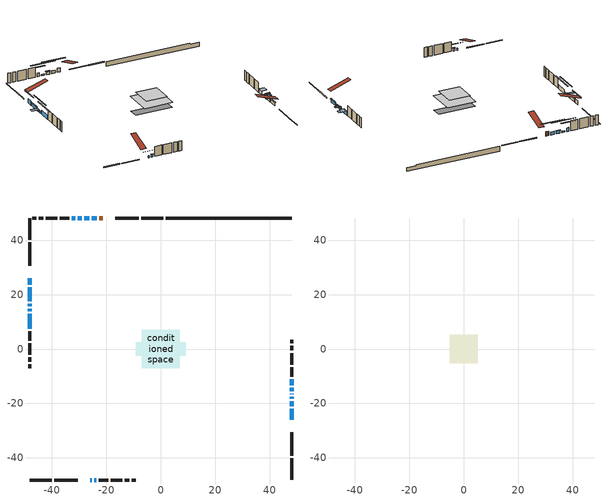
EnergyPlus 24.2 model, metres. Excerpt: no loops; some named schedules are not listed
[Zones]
conditioned space
 floor outside (Floor1 construction): -1.85,-1.85 -1.85,1.85 1.85,1.85 1.85,-1.85 z1.28
 floor adiabatic (AdiabaticFloorConstruction): -7.02,-7.02 -7.02,7.02 7.02,7.02 7.02,-7.02 z3.72
 floor foundation (Slab1 construction): -9.14,-2.45 -9.14,2.45 9.14,2.45 9.14,-2.45 z-1.08
 wall outside (RimJoist1 construction): 0.91,48.17 -7.09,48.17 / -48.17,-48.17 -40.17,-48.17 / -48.17,48.17 -48.17,40.17 / 48.17,-48.17 48.17,-40.17 z1.28:1.58
 wall outside (RimJoist2 construction): -8.02,48.17 -16.7,48.17 / -39.24,-48.17 -30.55,-48.17 / -48.17,39.24 -48.17,30.55 / 48.17,-39.24 48.17,-30.55 z1.28:1.58
 wall outside (AdiabaticWallConstruction 1): -21.24,48.17 -22.59,48.17 z1.28:3.31
 wall outside (AdiabaticWallConstruction): -26.02,-48.17 -25.4,-48.17 z1.28:2.2; -48.17,26.01 -48.17,23.57 z1.28:3.31; 48.17,-26.01 48.17,-22.05 / -48.17,22.65 -48.17,17.62 z1.28:2.8; 48.17,-21.12 48.17,-19.29 z1.28:2.35; -23.51,48.17 -25.34,48.17 / -26.27,48.17 -28.1,48.17 z1.28:2.65; -24.48,-48.17 -23.79,-48.17 / 48.17,-18.37 48.17,-17.6 z1.28:2.5; -29.03,48.17 -30.56,48.17 z1.28:1.89; -48.17,16.69 -48.17,15.77 / -48.17,14.85 -48.17,13.93 z1.28:2.27; 48.17,-16.67 48.17,-16.44 z1.28:2.96; 48.17,-15.52 48.17,-14.3 z1.28:1.51; 48.17,-13.37 48.17,-11.08 / -31.48,48.17 -32.7,48.17 z1.28:3.03; -48.17,13 -48.17,7.51 z1.28:3.26
 wall outside (Wall1 construction): -33.63,48.17 -37.15,48.17 / -22.86,-48.17 -19.35,-48.17 / -48.17,6.59 -48.17,3.07 / 48.17,-10.15 48.17,-6.64 z1.28:6.16
 wall outside (Wall2 construction): -38.07,48.17 -42.31,48.17 / -18.42,-48.17 -14.18,-48.17 / -48.17,2.14 -48.17,-2.09 / 48.17,-5.71 48.17,-1.47 z1.28:6.16
 wall outside (Wall3 construction): -43.24,48.17 -44.91,48.17 / -13.25,-48.17 -11.58,-48.17 / -48.17,-3.02 -48.17,-4.69 / 48.17,-0.54 48.17,1.13 z1.28:6.16
 wall outside (Wall4 construction): -45.84,48.17 -47.24,48.17 / -10.65,-48.17 -9.25,-48.17 / -48.17,-5.62 -48.17,-7.02 / 48.17,2.06 48.17,3.46 z1.28:6.16
 wall foundation (FoundationWall1 construction): 1.84,48.17,-1.08 1.84,48.17,1.28 43.54,48.17,1.28 43.54,48.17,0.69 48.17,48.17,0.69 48.17,48.17,-1.08
 window (WindowConstruction 13): -26.01,-48.17 -25.4,-48.17 z1.28:2.19
 window (WindowConstruction 6): -48.17,26.01 -48.17,23.58 z1.28:3.31
 window (WindowConstruction 7): 48.17,-26.01 48.17,-22.05 z1.28:2.8
 window (WindowConstruction 8): 48.17,-21.12 48.17,-19.29 z1.28:2.35
 window (WindowConstruction 9): -23.51,48.17 -25.34,48.17 z1.28:2.65
 window (WindowConstruction 10): -26.27,48.17 -28.1,48.17 z1.28:2.65
 window (WindowConstruction 11): -24.48,-48.17 -23.79,-48.17 z1.28:2.5
 window (WindowConstruction 12): -48.17,22.65 -48.17,17.62 z1.28:2.8
 window (WindowConstruction): 48.17,-18.36 48.17,-17.6 z1.28:2.5
 window (WindowConstruction 14): -29.03,48.17 -30.55,48.17 z1.28:1.89
 window (WindowConstruction 15): -48.17,16.69 -48.17,15.77 z1.28:2.27
 window (WindowConstruction 16): -48.17,14.84 -48.17,13.93 z1.28:2.27
 window (WindowConstruction 1): 48.17,-16.67 48.17,-16.45 z1.28:2.96
 window (WindowConstruction 2): 48.17,-15.52 48.17,-14.3 z1.28:1.51
 window (WindowConstruction 3): 48.17,-13.37 48.17,-11.08 z1.28:3.03
 window (WindowConstruction 4): -31.48,48.17 -32.7,48.17 z1.28:3.03
 window (WindowConstruction 5): -48.17,13 -48.17,7.51 z1.28:3.26
 door (Door): -21.24,48.17 -22.59,48.17 z1.28:3.31
 ceiling adiabatic (AdiabaticFloorConstruction): 7.02,-7.02 7.02,7.02 -7.02,7.02 -7.02,-7.02 z3.72
attic - vented
 floor to conditioned space (Floor2 construction Reversed): -5.23,-5.23 -5.23,5.23 5.23,5.23 5.23,-5.23 z6.16
 roof outside (Roof1 construction): -20.32,48.17,6.16 -20.32,37.99,9.55 -17.63,37.99,9.55 -17.63,48.17,6.16; -26.94,-48.17,6.16 -26.94,-37.99,9.55 -29.63,-37.99,9.55 -29.63,-48.17,6.16; -48.17,26.94,6.16 -37.99,26.94,9.55 -37.99,29.63,9.55 -48.17,29.63,6.16; 48.17,-26.94,6.16 37.99,-26.94,9.55 37.99,-29.63,9.55 48.17,-29.63,6.16
shading: -22.96,-48.17 -28.46,-48.17 -28.46,-48.32 -22.96,-48.32 z4.64; -48.17,20.65 -48.17,28.94 -48.57,28.94 -48.57,20.65 z6.24; 48.17,-21.85 48.17,-26.22 48.57,-26.22 48.57,-21.85 z3.01; 48.17,-19.09 48.17,-21.32 48.57,-21.32 48.57,-19.09 z2.55; -30.4,48.17 -18.46,48.17 -18.46,48.57 -30.4,48.57 z7.71; -28.3,48.17 -26.07,48.17 -26.07,48.58 -28.3,48.58 z2.85; -23.59,-48.17 -24.68,-48.17 -24.68,-48.57 -23.59,-48.57 z2.7; -48.17,17.42 -48.17,22.85 -48.57,22.85 -48.57,17.42 z3.01; 48.17,-17.4 48.17,-18.57 50.61,-18.57 50.61,-17.4 z2.7; -35.92,48.17 -23.67,48.17 -23.67,48.57 -35.92,48.57 z7.25; -48.17,15.48 -48.17,16.99 -51.83,16.99 -51.83,15.48 z2.57; -48.17,8.57 -48.17,20.21 -48.57,20.21 -48.57,8.57 z7.63; 48.17,-16.24 48.17,-16.87 50.61,-16.87 50.61,-16.24 z3.16; 48.17,-14.1 48.17,-15.72 50.61,-15.72 50.61,-14.1 z1.71; 48.17,-10.88 48.17,-13.57 50.61,-13.57 50.61,-10.88 z3.23; -35.63,48.17 -28.55,48.17 -28.55,48.57 -35.63,48.57 z5.96; -48.17,4.59 -48.17,15.93 -48.57,15.93 -48.57,4.59 z6.19
[Building]
Building 1: Terrain=Suburbs
[Site:Location]
Toronto City Centre_ON: Latitude {deg}=43.63; Longitude {deg}=-79.39; Time Zone {hr}=-5; Elevation {m}=77; Keep Site Location Information=Yes
[Site:GroundTemperature:Shallow]
5.01852, 3.26908, 3.12898, 3.95918, 7.29196, 10.6092, 13.4851, 15.3069, 15.4617, 13.9799, 11.1774, 7.9619
[Site:WaterMainsTemperature]
Calculation Method=Schedule; Temperature Schedule=mains temperature schedule
[Material] Roughness=Rough; Thermal Absorptance=0.9
Name | Thickness {m} | Conductivity {W/m-K} | Density {kg/m3} | Specific Heat {J/kg-K} | Solar Absorptance | Visible Absorptance
asphalt or fiberglass shingles | 0.00635 | 0.162714 | 1121.4 | 1465.45 | 0.4 | 0.4
ceiling loosefill ins | 0.0846667 | 0.0480833 | 16.02 | 1046.75 | 0.7 | 0.7
ceiling stud and cavity | 0.1397 | 0.0936684 | 65.682 | 1177.47 | 0.7 | 0.7
concrete 4.0 in. | 0.1016 | 1.803125 | 2242.8 | 837.4 | 0.7 | 0.7
concrete 8.0 in. | 0.2032 | 1.803125 | 2242.8 | 837.4 | 0.7 | 0.7
door material | 0.04445 | 0.0451087 | 512.64 | 1214.23 | 0.7 | 0.7
exterior vertical ins | 0.0448461 | 0.029427 | 32.04 | 1214.23 | 0.7 | 0.7
floor covering | 0.0127 | 0.0433444 | 54.468 | 1339.84 | 0.6 | 0.6
floor rigid ins | 0.103632 | 0.029427 | 32.04 | 1214.23 | 0.7 | 0.7
floor rigid ins 1; wall rigid ins 1 | 0.512978 | 0.029427 | 32.04 | 1214.23 | 0.7 | 0.7
floor stud and cavity | 0.1397 | 0.096612 | 92.3553 | 1139.71 | 0.7 | 0.7
floor stud and cavity 1 | 0.1397 | 1.75129 | 37.0049 | 1207.88 | 0.7 | 0.7
furniture material conditioned space 1 | 0.1524 | 0.115458 | 640.8 | 1214.23 | 0.6 | 0.6
gypsum board | 0.0127 | 0.160291 | 801 | 837.4 | 0.6 | 0.6
gypsum board 1 | 0.0127 | 0.160291 | 801 | 837.4 | 0.7 | 0.7
osb sheathing 0.5 in. | 0.0127 | 0.115458 | 512.64 | 1214.23 | 0.7 | 0.7
osb sheathing 0.75 in. | 0.01905 | 0.115458 | 512.64 | 1214.23 | 0.7 | 0.7
osb sheathing 2.0 in. | 0.0508 | 0.115458 | 512.64 | 1214.23 | 0.7 | 0.7
rim joist rigid ins; wall rigid ins | 0.051816 | 0.029427 | 32.04 | 1214.23 | 0.7 | 0.7
rim joist stud and cavity | 0.0508 | 0.0405436 | 125.044 | 1163.47 | 0.6 | 0.6
rim joist stud and cavity 1 | 0.0508 | 0.035244 | 125.044 | 1163.47 | 0.6 | 0.6
wall stud and cavity | 0.1397 | 0.166679 | 139.0536 | 1170.24 | 0.7 | 0.7
wall stud and cavity 1 | 0.1397 | 0.16703 | 139.0536 | 1170.24 | 0.7 | 0.7
wall stud and cavity 2 | 0.1397 | 0.164263 | 139.0536 | 1170.24 | 0.7 | 0.7
wall stud and cavity 3 | 0.1397 | 0.286894 | 139.0536 | 1170.24 | 0.7 | 0.7
wall stud and cavity 4 | 0.0889 | 0.380278 | 52.3479 | 1209.89 | 0.7 | 0.7
wall stud and cavity 5 | 0.0889 | 0.391764 | 83.0341 | 1211.67 | 0.7 | 0.7
wood siding | 0.0254 | 0.102417 | 544.68 | 1172.36 | 0.4 | 0.4
wood siding 1; wood siding 2; wood siding 3 | 0.0254 | 0.102417 | 544.68 | 1172.36 | 0.7 | 0.7
[WindowMaterial:SimpleGlazingSystem]
Name | U-Factor {W/m2-K} | Solar Heat Gain Coefficient
WindowMaterial | 2.22805 | 0.6
WindowMaterial 1 | 2.70102 | 0.45
WindowMaterial 10 | 2.251327 | 0.59
WindowMaterial 11 | 2.09007 | 0.64
WindowMaterial 12 | 2.97868 | 0.61
WindowMaterial 13 | 2.98776 | 0.6
WindowMaterial 14 | 2.94631 | 0.64
WindowMaterial 2 | 2.705567 | 0.44
WindowMaterial 3 | 2.04919 | 0.66
WindowMaterial 4 | 2.11278 | 0.64
WindowMaterial 5 | 2.056 | 0.65
WindowMaterial 6 | 2.03102 | 0.66
WindowMaterial 7 | 2.07474 | 0.65
WindowMaterial 8 | 2.12868 | 0.63
WindowMaterial 9 | 2.09348 | 0.64
[Construction]
AdiabaticFloorConstruction: floor stud and cavity 1, floor rigid ins 1, osb sheathing 0.75 in., floor covering
AdiabaticWallConstruction: wood siding 2, wall rigid ins 1, wall stud and cavity 4, gypsum board
AdiabaticWallConstruction 1: wood siding 3, wall rigid ins 1, wall stud and cavity 4, gypsum board
Door: door material
Floor1 construction: floor stud and cavity, floor rigid ins, osb sheathing 0.75 in., floor covering
Floor2 construction Reversed: gypsum board, ceiling stud and cavity, ceiling loosefill ins
FoundationWall1 construction: concrete 8.0 in., gypsum board 1
furniture construction conditioned space 1: furniture material conditioned space 1
PartitionWallConstruction: gypsum board, wall stud and cavity 5, gypsum board
RimJoist1 construction: wood siding 1, rim joist rigid ins, osb sheathing 2.0 in., rim joist stud and cavity
RimJoist2 construction: wood siding 1, rim joist rigid ins, osb sheathing 2.0 in., rim joist stud and cavity 1
Roof1 construction: asphalt or fiberglass shingles
Slab1 construction: concrete 4.0 in.
Wall1 construction: wood siding, wall rigid ins, osb sheathing 0.5 in., wall stud and cavity, gypsum board
Wall2 construction: wood siding, wall rigid ins, osb sheathing 0.5 in., wall stud and cavity 1, gypsum board
Wall3 construction: wood siding, wall rigid ins, osb sheathing 0.5 in., wall stud and cavity 2, gypsum board
Wall4 construction: wood siding, wall rigid ins, osb sheathing 0.5 in., wall stud and cavity 3, gypsum board
WindowConstruction: WindowMaterial
WindowConstruction 1: WindowMaterial 1
WindowConstruction 10; WindowConstruction 9: WindowMaterial 9
WindowConstruction 11: WindowMaterial 10
WindowConstruction 12: WindowMaterial 11
WindowConstruction 13: WindowMaterial 12
WindowConstruction 14: WindowMaterial 13
WindowConstruction 15; WindowConstruction 16: WindowMaterial 14
WindowConstruction 2: WindowMaterial 2
WindowConstruction 3: WindowMaterial 3
WindowConstruction 4: WindowMaterial 4
WindowConstruction 5: WindowMaterial 5
WindowConstruction 6: WindowMaterial 6
WindowConstruction 7: WindowMaterial 7
WindowConstruction 8: WindowMaterial 8
[Zone] Multiplier=1; Part of Total Floor Area=Yes
Name | Volume {m3}
attic - vented | 60.184
conditioned space | 764.5
[Space]
Name | Zone | Volume {m3}
attic - vented 1 | attic - vented | 60.184
conditioned space 1 | conditioned space | 764.5
[ZoneInfiltration:EffectiveLeakageArea]
infil attic - vented 1: Zone or Space=attic - vented 1; Schedule=Always On Discrete; Effective Air Leakage Area {cm2}=4600; Stack Coefficient=0.000235979; Wind Coefficient=1.0379e-05
[ZoneMixing]
whole house fan mix: Zone or Space=attic - vented; Schedule=Always On Continuous; Design Flow Rate Calculation Method=Flow/Zone; Design Flow Rate {m3/s}=0; Source Zone or Space=conditioned space
[SurfaceProperty:ExposedFoundationPerimeter]
Slab1: Exposed Perimeter Calculation Method=TotalExposedPerimeter; Total Exposed Perimeter {m}=46.329
[InternalMass] Zone or ZoneList=conditioned space; Space or SpaceList=conditioned space 1
Name | Construction | Surface Area {m2}
furniture mass conditioned space 1 | furniture construction conditioned space 1 | 120.048
partition wall mass | PartitionWallConstruction | 300.12
[Lights]
interior lighting: Zone or ZoneList or Space or SpaceList=conditioned space 1; Schedule=interior lighting schedule; Design Level Calculation Method=LightingLevel; Lighting Level {W}=343.2; Return Air Fraction=0; Fraction Radiant=0.6; Fraction Visible=0.2; Fraction Replaceable=1
[People]
occupants: Zone or ZoneList or Space or SpaceList=conditioned space 1; Number of People Schedule=occupants schedule; Number of People Calculation Method=People; Number of People=3; Fraction Radiant=0.314171; Sensible Heat Fraction=0.56303; Activity Level Schedule=occupants activity schedule; Carbon Dioxide Generation Rate {m3/s-W}=0; Enable ASHRAE 55 Comfort Warnings=No; Mean Radiant Temperature Calculation Type=EnclosureAveraged
[ElectricEquipment] Zone or ZoneList or Space or SpaceList=conditioned space 1; Design Level Calculation Method=EquipmentLevel
Name | Schedule | Design Level {W} | Fraction Latent | Fraction Radiant | Fraction Lost
clothes dryer | clothes dryer schedule | 140.772 | 0.015 | 0.081 | 0.85
clothes washer | clothes washer schedule | 32.1985 | 0.03 | 0.162 | 0.7
cooking range | cooking range schedule | 215.147 | 0.08 | 0.432 | 0.2
dishwasher | dishwasher schedule | 66.8632 | 0.3 | 0.18 | 0.4
fridge | fridge schedule | 72.9452 | 0 | 0.6 | 0
mech vent bath fan 0 | mech vent bath fan 0 schedule | 50.2 | 0 | 0 | 1
mech vent bath fan 1 | mech vent bath fan 1 schedule | 50.2 | 0 | 0 | 1
mech vent bath fan 2 | mech vent bath fan 2 schedule | 50.2 | 0 | 0 | 1
mech vent house fan | mech vent house fan schedule | 0.95 | 0 | 0 | 1
mech vent house fan cfis | mech vent house fan cfis schedule | 0 | 0 | 0 | 0
mech vent range fan 0 | mech vent range fan 0 schedule | 57 | 0 | 0 | 1
misc plug loads | misc plug loads schedule | 494.7 | 0.045 | 0.513 | 0.1
whole house fan | Always On Discrete | 0 | 0 | 0 | 1
[OtherEquipment] Zone or ZoneList or Space or SpaceList=conditioned space 1; Design Level Calculation Method=EquipmentLevel
Name | Fuel Type | Schedule | Design Level {W} | Fraction Latent | Fraction Radiant | Fraction Lost
clothes dryer 1 | Electricity | clothes dryer schedule | 0 | 0.015 | 0.081 | 0.85
cooking range 1 | Electricity | cooking range schedule | 0 | 0.08 | 0.432 | 0.2
general water use latent | None | general water use schedule | 62.594 | 1 | 0 | 0
general water use sensible | None | general water use schedule | -61.6891 | 0 | 0.6 | 0
mech vent house fan latent load | None | Always On Discrete | 0 | 1 | 0 | 0
mech vent house fan sensible load | None | Always On Discrete | 0 | 0 | 0 | 0
water heater energy adjustment1 | NaturalGas | Always On Discrete | 0.01 | 0 | 0 | 1
[ZoneInfiltration:DesignFlowRate] Zone or ZoneList or Space or SpaceList=conditioned space 1; Schedule=Always On Discrete; Design Flow Rate Calculation Method=Flow/Zone; Design Flow Rate {m3/s}=0
infil flow; natural vent flow; whole house fan flow
[Foundation:Kiva]
Foundation Kiva 1: Initial Indoor Air Temperature {C}=18; Wall Height Above Grade {m}=1.28001; Wall Depth Below Slab {m}=0.2032; Custom Block Material Name 1=exterior vertical ins; Custom Block Depth 1 {m}=2.36001; Custom Block X Position 1 {m}=0.2159; Custom Block Z Position 1 {m}=0
[Foundation:Kiva:Settings]
Soil Conductivity {W/m-K}=0.849921; Soil Density {kg/m3}=1842.3; Soil Specific Heat {J/kg-K}=418.7; Ground Solar Absorptivity=0.9; Ground Thermal Absorptivity=0.9; Ground Surface Roughness {m}=0.03; Far-Field Width {m}=40; Deep-Ground Boundary Condition=ZeroFlux; Deep-Ground Depth {m}=40; Minimum Cell Dimension {m}=0.2; Maximum Cell Growth Coefficient=3; Simulation Timestep=Timestep
[Exterior:Lights]
exterior lighting: Schedule=exterior lighting schedule; Design Level {W}=75.6
[Schedule:Constant]
Name | Hourly Value
Always On Continuous; mech vent house fan schedule; mech vent house fan cfis schedule; Always On Discrete | 1
occupants activity schedule | 117.228
fridge schedule | 0
[Schedule:Week:Daily]
interior lighting schedule Week Rule - Jan1-Jan27: interior lighting schedule day, interior lighting schedule day, interior lighting schedule day, interior lighting schedule day, interior lighting schedule day, interior lighting schedule day, interior lighting schedule day, interior lighting schedule default day, interior lighting schedule default day, interior lighting schedule default day, interior lighting schedule default day, interior lighting schedule default day
interior lighting schedule Week Rule - Jan28-Feb3: interior lighting schedule day, interior lighting schedule day, interior lighting schedule day, interior lighting schedule day, interior lighting schedule day 1, interior lighting schedule day 1, interior lighting schedule day 1, interior lighting schedule default day, interior lighting schedule default day, interior lighting schedule default day, interior lighting schedule default day, interior lighting schedule default day
interior lighting schedule Week Rule - Feb4-Feb24: interior lighting schedule day 1, interior lighting schedule day 1, interior lighting schedule day 1, interior lighting schedule day 1, interior lighting schedule day 1, interior lighting schedule day 1, interior lighting schedule day 1, interior lighting schedule default day, interior lighting schedule default day, interior lighting schedule default day, interior lighting schedule default day, interior lighting schedule default day
interior lighting schedule Week Rule - Feb25-Mar3: interior lighting schedule day 1, interior lighting schedule day 1, interior lighting schedule day 1, interior lighting schedule day 1, interior lighting schedule day 2, interior lighting schedule day 2, interior lighting schedule day 2, interior lighting schedule default day, interior lighting schedule default day, interior lighting schedule default day, interior lighting schedule default day, interior lighting schedule default day
interior lighting schedule Week Rule - Mar4-Mar31: interior lighting schedule day 2, interior lighting schedule day 2, interior lighting schedule day 2, interior lighting schedule day 2, interior lighting schedule day 2, interior lighting schedule day 2, interior lighting schedule day 2, interior lighting schedule default day, interior lighting schedule default day, interior lighting schedule default day, interior lighting schedule default day, interior lighting schedule default day
interior lighting schedule Week Rule - Apr1-Apr28: interior lighting schedule day 3, interior lighting schedule day 3, interior lighting schedule day 3, interior lighting schedule day 3, interior lighting schedule day 3, interior lighting schedule day 3, interior lighting schedule day 3, interior lighting schedule default day, interior lighting schedule default day, interior lighting schedule default day, interior lighting schedule default day, interior lighting schedule default day
interior lighting schedule Week Rule - Apr29-May5: interior lighting schedule day 3, interior lighting schedule day 3, interior lighting schedule day 4, interior lighting schedule day 4, interior lighting schedule day 4, interior lighting schedule day 4, interior lighting schedule day 4, interior lighting schedule default day, interior lighting schedule default day, interior lighting schedule default day, interior lighting schedule default day, interior lighting schedule default day
interior lighting schedule Week Rule - May6-May26: interior lighting schedule day 4, interior lighting schedule day 4, interior lighting schedule day 4, interior lighting schedule day 4, interior lighting schedule day 4, interior lighting schedule day 4, interior lighting schedule day 4, interior lighting schedule default day, interior lighting schedule default day, interior lighting schedule default day, interior lighting schedule default day, interior lighting schedule default day
interior lighting schedule Week Rule - May27-Jun2: interior lighting schedule day 4, interior lighting schedule day 4, interior lighting schedule day 4, interior lighting schedule day 4, interior lighting schedule day 4, interior lighting schedule day 5, interior lighting schedule day 5, interior lighting schedule default day, interior lighting schedule default day, interior lighting schedule default day, interior lighting schedule default day, interior lighting schedule default day
interior lighting schedule Week Rule - Jun3-Jun30: interior lighting schedule day 5, interior lighting schedule day 5, interior lighting schedule day 5, interior lighting schedule day 5, interior lighting schedule day 5, interior lighting schedule day 5, interior lighting schedule day 5, interior lighting schedule default day, interior lighting schedule default day, interior lighting schedule default day, interior lighting schedule default day, interior lighting schedule default day
interior lighting schedule Week Rule - Jul1-Jul28: interior lighting schedule day 6, interior lighting schedule day 6, interior lighting schedule day 6, interior lighting schedule day 6, interior lighting schedule day 6, interior lighting schedule day 6, interior lighting schedule day 6, interior lighting schedule default day, interior lighting schedule default day, interior lighting schedule default day, interior lighting schedule default day, interior lighting schedule default day
interior lighting schedule Week Rule - Jul29-Aug4: interior lighting schedule day 6, interior lighting schedule day 6, interior lighting schedule day 6, interior lighting schedule day 7, interior lighting schedule day 7, interior lighting schedule day 7, interior lighting schedule day 7, interior lighting schedule default day, interior lighting schedule default day, interior lighting schedule default day, interior lighting schedule default day, interior lighting schedule default day
interior lighting schedule Week Rule - Aug5-Aug25: interior lighting schedule day 7, interior lighting schedule day 7, interior lighting schedule day 7, interior lighting schedule day 7, interior lighting schedule day 7, interior lighting schedule day 7, interior lighting schedule day 7, interior lighting schedule default day, interior lighting schedule default day, interior lighting schedule default day, interior lighting schedule default day, interior lighting schedule default day
interior lighting schedule Week Rule - Aug26-Sep1: interior lighting schedule day 7, interior lighting schedule day 7, interior lighting schedule day 7, interior lighting schedule day 7, interior lighting schedule day 7, interior lighting schedule day 7, interior lighting schedule day 8, interior lighting schedule default day, interior lighting schedule default day, interior lighting schedule default day, interior lighting schedule default day, interior lighting schedule default day
interior lighting schedule Week Rule - Sep2-Sep29: interior lighting schedule day 8, interior lighting schedule day 8, interior lighting schedule day 8, interior lighting schedule day 8, interior lighting schedule day 8, interior lighting schedule day 8, interior lighting schedule day 8, interior lighting schedule default day, interior lighting schedule default day, interior lighting schedule default day, interior lighting schedule default day, interior lighting schedule default day
interior lighting schedule Week Rule - Sep30-Oct6: interior lighting schedule day 8, interior lighting schedule day 9, interior lighting schedule day 9, interior lighting schedule day 9, interior lighting schedule day 9, interior lighting schedule day 9, interior lighting schedule day 9, interior lighting schedule default day, interior lighting schedule default day, interior lighting schedule default day, interior lighting schedule default day, interior lighting schedule default day
interior lighting schedule Week Rule - Oct7-Oct27: interior lighting schedule day 9, interior lighting schedule day 9, interior lighting schedule day 9, interior lighting schedule day 9, interior lighting schedule day 9, interior lighting schedule day 9, interior lighting schedule day 9, interior lighting schedule default day, interior lighting schedule default day, interior lighting schedule default day, interior lighting schedule default day, interior lighting schedule default day
interior lighting schedule Week Rule - Oct28-Nov3: interior lighting schedule day 9, interior lighting schedule day 9, interior lighting schedule day 9, interior lighting schedule day 9, interior lighting schedule day 10, interior lighting schedule day 10, interior lighting schedule day 10, interior lighting schedule default day, interior lighting schedule default day, interior lighting schedule default day, interior lighting schedule default day, interior lighting schedule default day
interior lighting schedule Week Rule - Nov4-Nov24: interior lighting schedule day 10, interior lighting schedule day 10, interior lighting schedule day 10, interior lighting schedule day 10, interior lighting schedule day 10, interior lighting schedule day 10, interior lighting schedule day 10, interior lighting schedule default day, interior lighting schedule default day, interior lighting schedule default day, interior lighting schedule default day, interior lighting schedule default day
interior lighting schedule Week Rule - Nov25-Dec1: interior lighting schedule day 10, interior lighting schedule day 10, interior lighting schedule day 10, interior lighting schedule day 10, interior lighting schedule day 10, interior lighting schedule day 10, interior lighting schedule day 11, interior lighting schedule default day, interior lighting schedule default day, interior lighting schedule default day, interior lighting schedule default day, interior lighting schedule default day
interior lighting schedule Week Rule - Dec2-Dec31: interior lighting schedule day 11, interior lighting schedule day 11, interior lighting schedule day 11, interior lighting schedule day 11, interior lighting schedule day 11, interior lighting schedule day 11, interior lighting schedule day 11, interior lighting schedule default day, interior lighting schedule default day, interior lighting schedule default day, interior lighting schedule default day, interior lighting schedule default day
occupants schedule Week Rule - Jan1-Dec31: occupants schedule day, occupants schedule day, occupants schedule day, occupants schedule day, occupants schedule day, occupants schedule day, occupants schedule day, occupants schedule default day, occupants schedule default day, occupants schedule default day, occupants schedule default day, occupants schedule default day
clothes dryer schedule Week Rule - Jan1-Dec31: clothes dryer schedule day, clothes dryer schedule day, clothes dryer schedule day, clothes dryer schedule day, clothes dryer schedule day, clothes dryer schedule day, clothes dryer schedule day, clothes dryer schedule default day, clothes dryer schedule default day, clothes dryer schedule default day, clothes dryer schedule default day, clothes dryer schedule default day
clothes washer schedule Week Rule - Jan1-Dec31: clothes washer schedule day, clothes washer schedule day, clothes washer schedule day, clothes washer schedule day, clothes washer schedule day, clothes washer schedule day, clothes washer schedule day, clothes washer schedule default day, clothes washer schedule default day, clothes washer schedule default day, clothes washer schedule default day, clothes washer schedule default day
cooking range schedule Week Rule - Jan1-Dec31: cooking range schedule day, cooking range schedule day, cooking range schedule day, cooking range schedule day, cooking range schedule day, cooking range schedule day, cooking range schedule day, cooking range schedule default day, cooking range schedule default day, cooking range schedule default day, cooking range schedule default day, cooking range schedule default day
dishwasher schedule Week Rule - Jan1-Dec31: dishwasher schedule day, dishwasher schedule day, dishwasher schedule day, dishwasher schedule day, dishwasher schedule day, dishwasher schedule day, dishwasher schedule day, dishwasher schedule default day, dishwasher schedule default day, dishwasher schedule default day, dishwasher schedule default day, dishwasher schedule default day
mech vent bath fan 0 schedule Week Rule - Jan1-Dec31: mech vent bath fan 0 schedule day, mech vent bath fan 0 schedule day, mech vent bath fan 0 schedule day, mech vent bath fan 0 schedule day, mech vent bath fan 0 schedule day, mech vent bath fan 0 schedule day, mech vent bath fan 0 schedule day, mech vent bath fan 0 schedule default day, mech vent bath fan 0 schedule default day, mech vent bath fan 0 schedule default day, mech vent bath fan 0 schedule default day, mech vent bath fan 0 schedule default day
mech vent bath fan 1 schedule Week Rule - Jan1-Dec31: mech vent bath fan 1 schedule day, mech vent bath fan 1 schedule day, mech vent bath fan 1 schedule day, mech vent bath fan 1 schedule day, mech vent bath fan 1 schedule day, mech vent bath fan 1 schedule day, mech vent bath fan 1 schedule day, mech vent bath fan 1 schedule default day, mech vent bath fan 1 schedule default day, mech vent bath fan 1 schedule default day, mech vent bath fan 1 schedule default day, mech vent bath fan 1 schedule default day
mech vent bath fan 2 schedule Week Rule - Jan1-Dec31: mech vent bath fan 2 schedule day, mech vent bath fan 2 schedule day, mech vent bath fan 2 schedule day, mech vent bath fan 2 schedule day, mech vent bath fan 2 schedule day, mech vent bath fan 2 schedule day, mech vent bath fan 2 schedule day, mech vent bath fan 2 schedule default day, mech vent bath fan 2 schedule default day, mech vent bath fan 2 schedule default day, mech vent bath fan 2 schedule default day, mech vent bath fan 2 schedule default day
mech vent range fan 0 schedule Week Rule - Jan1-Dec31: mech vent range fan 0 schedule day, mech vent range fan 0 schedule day, mech vent range fan 0 schedule day, mech vent range fan 0 schedule day, mech vent range fan 0 schedule day, mech vent range fan 0 schedule day, mech vent range fan 0 schedule day, mech vent range fan 0 schedule default day, mech vent range fan 0 schedule default day, mech vent range fan 0 schedule default day, mech vent range fan 0 schedule default day, mech vent range fan 0 schedule default day
misc plug loads schedule Week Rule - Jan1-Dec31: misc plug loads schedule day, misc plug loads schedule day, misc plug loads schedule day, misc plug loads schedule day, misc plug loads schedule day, misc plug loads schedule day, misc plug loads schedule day, misc plug loads schedule default day, misc plug loads schedule default day, misc plug loads schedule default day, misc plug loads schedule default day, misc plug loads schedule default day
general water use schedule Week Rule - Jan1-Dec31: general water use schedule day, general water use schedule day, general water use schedule day, general water use schedule day, general water use schedule day, general water use schedule day, general water use schedule day, general water use schedule default day, general water use schedule default day, general water use schedule default day, general water use schedule default day, general water use schedule default day
exterior lighting schedule Week Rule - Jan1-Jan27: exterior lighting schedule day, exterior lighting schedule day, exterior lighting schedule day, exterior lighting schedule day, exterior lighting schedule day, exterior lighting schedule day, exterior lighting schedule day, exterior lighting schedule default day, exterior lighting schedule default day, exterior lighting schedule default day, exterior lighting schedule default day, exterior lighting schedule default day
exterior lighting schedule Week Rule - Jan28-Feb3: exterior lighting schedule day, exterior lighting schedule day, exterior lighting schedule day, exterior lighting schedule day, exterior lighting schedule day 1, exterior lighting schedule day 1, exterior lighting schedule day 1, exterior lighting schedule default day, exterior lighting schedule default day, exterior lighting schedule default day, exterior lighting schedule default day, exterior lighting schedule default day
exterior lighting schedule Week Rule - Feb4-Feb24: exterior lighting schedule day 1, exterior lighting schedule day 1, exterior lighting schedule day 1, exterior lighting schedule day 1, exterior lighting schedule day 1, exterior lighting schedule day 1, exterior lighting schedule day 1, exterior lighting schedule default day, exterior lighting schedule default day, exterior lighting schedule default day, exterior lighting schedule default day, exterior lighting schedule default day
exterior lighting schedule Week Rule - Feb25-Mar3: exterior lighting schedule day 1, exterior lighting schedule day 1, exterior lighting schedule day 1, exterior lighting schedule day 1, exterior lighting schedule day 2, exterior lighting schedule day 2, exterior lighting schedule day 2, exterior lighting schedule default day, exterior lighting schedule default day, exterior lighting schedule default day, exterior lighting schedule default day, exterior lighting schedule default day
exterior lighting schedule Week Rule - Mar4-Mar31: exterior lighting schedule day 2, exterior lighting schedule day 2, exterior lighting schedule day 2, exterior lighting schedule day 2, exterior lighting schedule day 2, exterior lighting schedule day 2, exterior lighting schedule day 2, exterior lighting schedule default day, exterior lighting schedule default day, exterior lighting schedule default day, exterior lighting schedule default day, exterior lighting schedule default day
exterior lighting schedule Week Rule - Apr1-Apr28: exterior lighting schedule day 3, exterior lighting schedule day 3, exterior lighting schedule day 3, exterior lighting schedule day 3, exterior lighting schedule day 3, exterior lighting schedule day 3, exterior lighting schedule day 3, exterior lighting schedule default day, exterior lighting schedule default day, exterior lighting schedule default day, exterior lighting schedule default day, exterior lighting schedule default day
exterior lighting schedule Week Rule - Apr29-May5: exterior lighting schedule day 3, exterior lighting schedule day 3, exterior lighting schedule day 4, exterior lighting schedule day 4, exterior lighting schedule day 4, exterior lighting schedule day 4, exterior lighting schedule day 4, exterior lighting schedule default day, exterior lighting schedule default day, exterior lighting schedule default day, exterior lighting schedule default day, exterior lighting schedule default day
exterior lighting schedule Week Rule - May6-May26: exterior lighting schedule day 4, exterior lighting schedule day 4, exterior lighting schedule day 4, exterior lighting schedule day 4, exterior lighting schedule day 4, exterior lighting schedule day 4, exterior lighting schedule day 4, exterior lighting schedule default day, exterior lighting schedule default day, exterior lighting schedule default day, exterior lighting schedule default day, exterior lighting schedule default day
[Schedule:Year]
interior lighting schedule: interior lighting schedule Week Rule - Jan1-Jan27, 1, 1, 1, 27, interior lighting schedule Week Rule - Jan28-Feb3, 1, 28, 2, 3, interior lighting schedule Week Rule - Feb4-Feb24, 2, 4, 2, 24, interior lighting schedule Week Rule - Feb25-Mar3, 2, 25, 3, 3, interior lighting schedule Week Rule - Mar4-Mar31, 3, 4, 3, 31, interior lighting schedule Week Rule - Apr1-Apr28, 4, 1, 4, 28, interior lighting schedule Week Rule - Apr29-May5, 4, 29, 5, 5, interior lighting schedule Week Rule - May6-May26, 5, 6, 5, 26, interior lighting schedule Week Rule - May27-Jun2, 5, 27, 6, 2, interior lighting schedule Week Rule - Jun3-Jun30, 6, 3, 6, 30, interior lighting schedule Week Rule - Jul1-Jul28, 7, 1, 7, 28, interior lighting schedule Week Rule - Jul29-Aug4, 7, 29, 8, 4, interior lighting schedule Week Rule - Aug5-Aug25, 8, 5, 8, 25, interior lighting schedule Week Rule - Aug26-Sep1, 8, 26, 9, 1, interior lighting schedule Week Rule - Sep2-Sep29, 9, 2, 9, 29, interior lighting schedule Week Rule - Sep30-Oct6, 9, 30, 10, 6, interior lighting schedule Week Rule - Oct7-Oct27, 10, 7, 10, 27, interior lighting schedule Week Rule - Oct28-Nov3, 10, 28, 11, 3, interior lighting schedule Week Rule - Nov4-Nov24, 11, 4, 11, 24, interior lighting schedule Week Rule - Nov25-Dec1, 11, 25, 12, 1, interior lighting schedule Week Rule - Dec2-Dec31, 12, 2, 12, 31
occupants schedule: occupants schedule Week Rule - Jan1-Dec31, 1, 1, 12, 31
clothes dryer schedule: clothes dryer schedule Week Rule - Jan1-Dec31, 1, 1, 12, 31
clothes washer schedule: clothes washer schedule Week Rule - Jan1-Dec31, 1, 1, 12, 31
cooking range schedule: cooking range schedule Week Rule - Jan1-Dec31, 1, 1, 12, 31
dishwasher schedule: dishwasher schedule Week Rule - Jan1-Dec31, 1, 1, 12, 31
mech vent bath fan 0 schedule: mech vent bath fan 0 schedule Week Rule - Jan1-Dec31, 1, 1, 12, 31
mech vent bath fan 1 schedule: mech vent bath fan 1 schedule Week Rule - Jan1-Dec31, 1, 1, 12, 31
mech vent bath fan 2 schedule: mech vent bath fan 2 schedule Week Rule - Jan1-Dec31, 1, 1, 12, 31
mech vent range fan 0 schedule: mech vent range fan 0 schedule Week Rule - Jan1-Dec31, 1, 1, 12, 31
misc plug loads schedule: misc plug loads schedule Week Rule - Jan1-Dec31, 1, 1, 12, 31
general water use schedule: general water use schedule Week Rule - Jan1-Dec31, 1, 1, 12, 31
exterior lighting schedule: exterior lighting schedule Week Rule - Jan1-Jan27, 1, 1, 1, 27, exterior lighting schedule Week Rule - Jan28-Feb3, 1, 28, 2, 3, exterior lighting schedule Week Rule - Feb4-Feb24, 2, 4, 2, 24, exterior lighting schedule Week Rule - Feb25-Mar3, 2, 25, 3, 3, exterior lighting schedule Week Rule - Mar4-Mar31, 3, 4, 3, 31, exterior lighting schedule Week Rule - Apr1-Apr28, 4, 1, 4, 28, exterior lighting schedule Week Rule - Apr29-May5, 4, 29, 5, 5, exterior lighting schedule Week Rule - May6-May26, 5, 6, 5, 26, exterior lighting schedule Week Rule - May27-Jun2, 5, 27, 6, 2, exterior lighting schedule Week Rule - Jun3-Jun30, 6, 3, 6, 30, exterior lighting schedule Week Rule - Jul1-Jul28, 7, 1, 7, 28, exterior lighting schedule Week Rule - Jul29-Aug4, 7, 29, 8, 4, exterior lighting schedule Week Rule - Aug5-Aug25, 8, 5, 8, 25, exterior lighting schedule Week Rule - Aug26-Sep1, 8, 26, 9, 1, exterior lighting schedule Week Rule - Sep2-Sep29, 9, 2, 9, 29, exterior lighting schedule Week Rule - Sep30-Oct6, 9, 30, 10, 6, exterior lighting schedule Week Rule - Oct7-Oct27, 10, 7, 10, 27, exterior lighting schedule Week Rule - Oct28-Nov3, 10, 28, 11, 3, exterior lighting schedule Week Rule - Nov4-Nov24, 11, 4, 11, 24, exterior lighting schedule Week Rule - Nov25-Dec1, 11, 25, 12, 1, exterior lighting schedule Week Rule - Dec2-Dec31, 12, 2, 12, 31
[Schedule:Compact]
mains temperature schedule: Through: 01/01, For: AllDays, Until: 24:00, 8.80333, Through: 01/02, For: AllDays, Until: 24:00, 8.74333, Through: 01/03, For: AllDays, Until: 24:00, 8.68389, Through: 01/04, For: AllDays, Until: 24:00, 8.62611, Through: 01/05, For: AllDays, Until: 24:00, 8.56944, Through: 01/06, For: AllDays, Until: 24:00, 8.51389, Through: 01/07, For: AllDays, Until: 24:00, 8.45944, Through: 01/08, For: AllDays, Until: 24:00, 8.40611, Through: 01/09, For: AllDays, Until: 24:00, 8.35389, Through: 01/10, For: AllDays, Until: 24:00, 8.30278, Through: 01/11, For: AllDays, Until: 24:00, 8.25333, Through: 01/12, For: AllDays, Until: 24:00, 8.205, Through: 01/13, For: AllDays, Until: 24:00, 8.15778, Through: 01/14, For: AllDays, Until: 24:00, 8.11222, Through: 01/15, For: AllDays, Until: 24:00, 8.06778, Through: 01/16, For: AllDays, Until: 24:00, 8.02444, Through: 01/17, For: AllDays, Until: 24:00, 7.98222, Through: 01/18, For: AllDays, Until: 24:00, 7.94167, Through: 01/19, For: AllDays, Until: 24:00, 7.90222, Through: 01/20, For: AllDays, Until: 24:00, 7.86444, Through: 01/21, For: AllDays, Until: 24:00, 7.82778, Through: 01/22, For: AllDays, Until: 24:00, 7.79278, Through: 01/23, For: AllDays, Until: 24:00, 7.75889, Through: 01/24, For: AllDays, Until: 24:00, 7.72667, Through: 01/25, For: AllDays, Until: 24:00, 7.69556, Through: 01/26, For: AllDays, Until: 24:00, 7.66611, Through: 01/27, For: AllDays, Until: 24:00, 7.63778, Through: 01/28, For: AllDays, Until: 24:00, 7.61111, Through: 01/29, For: AllDays, Until: 24:00, 7.58556, Through: 01/30, For: AllDays, Until: 24:00, 7.56167, Through: 01/31, For: AllDays, Until: 24:00, 7.53944, Through: 02/01, For: AllDays, Until: 24:00, 7.51833, Through: 02/02, For: AllDays, Until: 24:00, 7.49889, Through: 02/03, For: AllDays, Until: 24:00, 7.48111, Through: 02/04, For: AllDays, Until: 24:00, 7.46444, Through: 02/05, For: AllDays, Until: 24:00, 7.44944, Through: 02/06, For: AllDays, Until: 24:00, 7.43556, Through: 02/07, For: AllDays, Until: 24:00, 7.42333, Through: 02/08, For: AllDays, Until: 24:00, 7.41278, Through: 02/09, For: AllDays, Until: 24:00, 7.40389, Through: 02/10, For: AllDays, Until: 24:00, 7.39611, Through: 02/11, For: AllDays, Until: 24:00, 7.39, Through: 02/12, For: AllDays, Until: 24:00, 7.38556, Through: 02/13, For: AllDays, Until: 24:00, 7.38222, Through: 02/14, For: AllDays, Until: 24:00, 7.38056, Through: 02/15, For: AllDays, Until: 24:00, 7.38056, Through: 02/16, For: AllDays, Until: 24:00, 7.38222, Through: 02/17, For: AllDays, Until: 24:00, 7.385, Through: 02/18, For: AllDays, Until: 24:00, 7.38944, Through: 02/19, For: AllDays, Until: 24:00, 7.395, Through: 02/20, For: AllDays, Until: 24:00, 7.40278, Through: 02/21, For: AllDays, Until: 24:00, 7.41167, Through: 02/22, For: AllDays, Until: 24:00, 7.42222, Through: 02/23, For: AllDays, Until: 24:00, 7.43389, Through: 02/24, For: AllDays, Until: 24:00, 7.44722, Through: 02/25, For: AllDays, Until: 24:00, 7.46222, Through: 02/26, For: AllDays, Until: 24:00, 7.47833, Through: 02/27, For: AllDays, Until: 24:00, 7.49611, Through: 02/28, For: AllDays, Until: 24:00, 7.51556, Through: 03/01, For: AllDays, Until: 24:00, 7.53667, Through: 03/02, For: AllDays, Until: 24:00, 7.55889, Through: 03/03, For: AllDays, Until: 24:00, 7.58222, Through: 03/04, For: AllDays, Until: 24:00, 7.60722, Through: 03/05, For: AllDays, Until: 24:00, 7.63389, Through: 03/06, For: AllDays, Until: 24:00, 7.66222, Through: 03/07, For: AllDays, Until: 24:00, 7.69111, Through: 03/08, For: AllDays, Until: 24:00, 7.72222, Through: 03/09, For: AllDays, Until: 24:00, 7.75444, Through: 03/10, For: AllDays, Until: 24:00, 7.78778, Through: 03/11, For: AllDays, Until: 24:00, 7.82278, Through: 03/12, For: AllDays, Until: 24:00, 7.85944, Through: 03/13, For: AllDays, Until: 24:00, 7.89722, Through: 03/14, For: AllDays, Until: 24:00, 7.93611, Through: 03/15, For: AllDays, Until: 24:00, 7.97667, Through: 03/16, For: AllDays, Until: 24:00, 8.01833, Through: 03/17, For: AllDays, Until: 24:00, 8.06167, Through: 03/18, For: AllDays, Until: 24:00, 8.10611, Through: 03/19, For: AllDays, Until: 24:00, 8.15167, Through: 03/20, For: AllDays, Until: 24:00, 8.19833, Through: 03/21, For: AllDays, Until: 24:00, 8.24667, Through: 03/22, For: AllDays, Until: 24:00, 8.29611, Through: 03/23, For: AllDays, Until: 24:00, 8.34667, Through: 03/24, For: AllDays, Until: 24:00, 8.39889, Through: 03/25, For: AllDays, Until: 24:00, 8.45167, Through: 03/26, For: AllDays, Until: 24:00, 8.50611, Through: 03/27, For: AllDays, Until: 24:00, 8.56167, Through: 03/28, For: AllDays, Until: 24:00, 8.61833, Through: 03/29, For: AllDays, Until: 24:00, 8.67611, Through: 03/30, For: AllDays, Until: 24:00, 8.735, Through: 03/31, For: AllDays, Until: 24:00, 8.795, Through: 04/01, For: AllDays, Until: 24:00, 8.85611, Through: 04/02, For: AllDays, Until: 24:00, 8.91833, Through: 04/03, For: AllDays, Until: 24:00, 8.98167, Through: 04/04, For: AllDays, Until: 24:00, 9.04556, Through: 04/05, For: AllDays, Until: 24:00, 9.11111, Through: 04/06, For: AllDays, Until: 24:00, 9.17722, Through: 04/07, For: AllDays, Until: 24:00, 9.24444, Through: 04/08, For: AllDays, Until: 24:00, 9.31222, Through: 04/09, For: AllDays, Until: 24:00, 9.38167, Through: 04/10, For: AllDays, Until: 24:00, 9.45167, Through: 04/11, For: AllDays, Until: 24:00, 9.52222, Through: 04/12, For: AllDays, Until: 24:00, 9.59444, Through: 04/13, For: AllDays, Until: 24:00, 9.66667, Through: 04/14, For: AllDays, Until: 24:00, 9.74, Through: 04/15, For: AllDays, Until: 24:00, 9.81444, Through: 04/16, For: AllDays, Until: 24:00, 9.88944, Through: 04/17, For: AllDays, Until: 24:00, 9.96556, Through: 04/18, For: AllDays, Until: 24:00, 10.0417, Through: 04/19, For: AllDays, Until: 24:00, 10.1189, Through: 04/20, For: AllDays, Until: 24:00, 10.1972, Through: 04/21, For: AllDays, Until: 24:00, 10.2756, Through: 04/22, For: AllDays, Until: 24:00, 10.355, Through: 04/23, For: AllDays, Until: 24:00, 10.435, Through: 04/24, For: AllDays, Until: 24:00, 10.515, Through: 04/25, For: AllDays, Until: 24:00, 10.5961, Through: 04/26, For: AllDays, Until: 24:00, 10.6778, Through: 04/27, For: AllDays, Until: 24:00, 10.76, Through: 04/28, For: AllDays, Until: 24:00, 10.8428, Through: 04/29, For: AllDays, Until: 24:00, 10.9261, Through: 04/30, For: AllDays, Until: 24:00, 11.0094, Through: 05/01, For: AllDays, Until: 24:00, 11.0933, Through: 05/02, For: AllDays, Until: 24:00, 11.1778, Through: 05/03, For: AllDays, Until: 24:00, 11.2628, Through: 05/04, For: AllDays, Until: 24:00, 11.3478, Through: 05/05, For: AllDays, Until: 24:00, 11.4333, Through: 05/06, For: AllDays, Until: 24:00, 11.5189, Through: 05/07, For: AllDays, Until: 24:00, 11.605, Through: 05/08, For: AllDays, Until: 24:00, 11.6917, Through: 05/09, For: AllDays, Until: 24:00, 11.7778, Through: 05/10, For: AllDays, Until: 24:00, 11.865, Through: 05/11, For: AllDays, Until: 24:00, 11.9517, Through: 05/12, For: AllDays, Until: 24:00, 12.0389, Through: 05/13, For: AllDays, Until: 24:00, 12.1261, Through: 05/14, For: AllDays, Until: 24:00, 12.2133, Through: 05/15, For: AllDays, Until: 24:00, 12.3006, Through: 05/16, For: AllDays, Until: 24:00, 12.3883, Through: 05/17, For: AllDays, Until: 24:00, 12.4756, Through: 05/18, For: AllDays, Until: 24:00, 12.5628, Through: 05/19, For: AllDays, Until: 24:00, 12.6506, Through: 05/20, For: AllDays, Until: 24:00, 12.7378, Through: 05/21, For: AllDays, Until: 24:00, 12.825, Through: 05/22, For: AllDays, Until: 24:00, 12.9122, Through: 05/23, For: AllDays, Until: 24:00, 12.9994, Through: 05/24, For: AllDays, Until: 24:00, 13.0861, Through: 05/25, For: AllDays, Until: 24:00, 13.1728, Through: 05/26, For: AllDays, Until: 24:00, 13.2594, Through: 05/27, For: AllDays, Until: 24:00, 13.3456, Through: 05/28, For: AllDays, Until: 24:00, 13.4317, Through: 05/29, For: AllDays, Until: 24:00, 13.5172, Through: 05/30, For: AllDays, Until: 24:00, 13.6028, Through: 05/31, For: AllDays, Until: 24:00, 13.6878, Through: 06/01, For: AllDays, Until: 24:00, 13.7722, Through: 06/02, For: AllDays, Until: 24:00, 13.8567, Through: 06/03, For: AllDays, Until: 24:00, 13.9406, Through: 06/04, For: AllDays, Until: 24:00, 14.0239, Through: 06/05, For: AllDays, Until: 24:00, 14.1067, Through: 06/06, For: AllDays, Until: 24:00, 14.1894, Through: 06/07, For: AllDays, Until: 24:00, 14.2711, Through: 06/08, For: AllDays, Until: 24:00, 14.3528, Through: 06/09, For: AllDays, Until: 24:00, 14.4339, Through: 06/10, For: AllDays, Until: 24:00, 14.5139, Through: 06/11, For: AllDays, Until: 24:00, 14.5939, Through: 06/12, For: AllDays, Until: 24:00, 14.6728, Through: 06/13, For: AllDays, Until: 24:00, 14.7511, Through: 06/14, For: AllDays, Until: 24:00, 14.8289, Through: 06/15, For: AllDays, Until: 24:00, 14.9061, Through: 06/16, For: AllDays, Until: 24:00, 14.9822, Through: 06/17, For: AllDays, Until: 24:00, 15.0578, Through: 06/18, For: AllDays, Until: 24:00, 15.1328, Through: 06/19, For: AllDays, Until: 24:00, 15.2067, Through: 06/20, For: AllDays, Until: 24:00, 15.28, Through: 06/21, For: AllDays, Until: 24:00, 15.3522, Through: 06/22, For: AllDays, Until: 24:00, 15.4239, Through: 06/23, For: AllDays, Until: 24:00, 15.4944, Through: 06/24, For: AllDays, Until: 24:00, 15.5639, Through: 06/25, For: AllDays, Until: 24:00, 15.6328, Through: 06/26, For: AllDays, Until: 24:00, 15.7006, Through: 06/27, For: AllDays, Until: 24:00, 15.7678, Through: 06/28, For: AllDays, Until: 24:00, 15.8333, Through: 06/29, For: AllDays, Until: 24:00, 15.8983, Through: 06/30, For: AllDays, Until: 24:00, 15.9622, Through: 07/01, For: AllDays, Until: 24:00, 16.025, Through: 07/02, For: AllDays, Until: 24:00, 16.0872, Through: 07/03, For: AllDays, Until: 24:00, 16.1478, Through: 07/04, For: AllDays, Until: 24:00, 16.2072, Through: 07/05, For: AllDays, Until: 24:00, 16.2661, Through: 07/06, For: AllDays, Until: 24:00, 16.3233, Through: 07/07, For: AllDays, Until: 24:00, 16.3794, Through: 07/08, For: AllDays, Until: 24:00, 16.435, Through: 07/09, For: AllDays, Until: 24:00, 16.4889, Through: 07/10, For: AllDays, Until: 24:00, 16.5417, Through: 07/11, For: AllDays, Until: 24:00, 16.5928, Through: 07/12, For: AllDays, Until: 24:00, 16.6433, Through: 07/13, For: AllDays, Until: 24:00, 16.6922, Through: 07/14, For: AllDays, Until: 24:00, 16.74, Through: 07/15, For: AllDays, Until: 24:00, 16.7867, Through: 07/16, For: AllDays, Until: 24:00, 16.8322, Through: 07/17, For: AllDays, Until: 24:00, 16.8761, Through: 07/18, For: AllDays, Until: 24:00, 16.9189, Through: 07/19, For: AllDays, Until: 24:00, 16.96, Through: 07/20, For: AllDays, Until: 24:00, 17, Through: 07/21, For: AllDays, Until: 24:00, 17.0389, Through: 07/22, For: AllDays, Until: 24:00, 17.0761, Through: 07/23, For: AllDays, Until: 24:00, 17.1122, Through: 07/24, For: AllDays, Until: 24:00, 17.1467, Through: 07/25, For: AllDays, Until: 24:00, 17.18, Through: 07/26, For: AllDays, Until: 24:00, 17.2117, Through: 07/27, For: AllDays, Until: 24:00, 17.2422, Through: 07/28, For: AllDays, Until: 24:00, 17.2711, Through: 07/29, For: AllDays, Until: 24:00, 17.2983, Through: 07/30, For: AllDays, Until: 24:00, 17.3244, Through: 07/31, For: AllDays, Until: 24:00, 17.3494, Through: 08/01, For: AllDays, Until: 24:00, 17.3728, Through: 08/02, For: AllDays, Until: 24:00, 17.3944, Through: 08/03, For: AllDays, Until: 24:00, 17.4144, Through: 08/04, For: AllDays, Until: 24:00, 17.4333, Through: 08/05, For: AllDays, Until: 24:00, 17.4506, Through: 08/06, For: AllDays, Until: 24:00, 17.4667, Through: 08/07, For: AllDays, Until: 24:00, 17.4811, Through: 08/08, For: AllDays, Until: 24:00, 17.4939, Through: 08/09, For: AllDays, Until: 24:00, 17.5056, Through: 08/10, For: AllDays, Until: 24:00, 17.5156, Through: 08/11, For: AllDays, Until: 24:00, 17.5239, Through: 08/12, For: AllDays, Until: 24:00, 17.5311, Through: 08/13, For: AllDays, Until: 24:00, 17.5361, Through: 08/14, For: AllDays, Until: 24:00, 17.54, Through: 08/15, For: AllDays, Until: 24:00, 17.5428, Through: 08/16, For: AllDays, Until: 24:00, 17.5439, Through: 08/17, For: AllDays, Until: 24:00, 17.5433, Through: 08/18, For: AllDays, Until: 24:00, 17.5411, Through: 08/19, For: AllDays, Until: 24:00, 17.5372, Through: 08/20, For: AllDays, Until: 24:00, 17.5322, Through: 08/21, For: AllDays, Until: 24:00, 17.5256, Through: 08/22, For: AllDays, Until: 24:00, 17.5178, Through: 08/23, For: AllDays, Until: 24:00, 17.5083, Through: 08/24, For: AllDays, Until: 24:00, 17.4972, Through: 08/25, For: AllDays, Until: 24:00, 17.4844, Through: 08/26, For: AllDays, Until: 24:00, 17.4706, Through: 08/27, For: AllDays, Until: 24:00, 17.455, Through: 08/28, For: AllDays, Until: 24:00, 17.4378, Through: 08/29, For: AllDays, Until: 24:00, 17.4194, Through: 08/30, For: AllDays, Until: 24:00, 17.3994, Through: 08/31, For: AllDays, Until: 24:00, 17.3778, Through: 09/01, For: AllDays, Until: 24:00, 17.355, Through: 09/02, For: AllDays, Until: 24:00, 17.3311, Through: 09/03, For: AllDays, Until: 24:00, 17.305, Through: 09/04, For: AllDays, Until: 24:00, 17.2778, Through: 09/05, For: AllDays, Until: 24:00, 17.2494, Through: 09/06, For: AllDays, Until: 24:00, 17.2194, Through: 09/07, For: AllDays, Until: 24:00, 17.1878, Through: 09/08, For: AllDays, Until: 24:00, 17.155, Through: 09/09, For: AllDays, Until: 24:00, 17.1206, Through: 09/10, For: AllDays, Until: 24:00, 17.085, Through: 09/11, For: AllDays, Until: 24:00, 17.0483, Through: 09/12, For: AllDays, Until: 24:00, 17.01, Through: 09/13, For: AllDays, Until: 24:00, 16.97, Through: 09/14, For: AllDays, Until: 24:00, 16.9289, Through: 09/15, For: AllDays, Until: 24:00, 16.8867, Through: 09/16, For: AllDays, Until: 24:00, 16.8428, Through: 09/17, For: AllDays, Until: 24:00, 16.7983, Through: 09/18, For: AllDays, Until: 24:00, 16.7517, Through: 09/19, For: AllDays, Until: 24:00, 16.7044, Through: 09/20, For: AllDays, Until: 24:00, 16.6556, Through: 09/21, For: AllDays, Until: 24:00, 16.6056, Through: 09/22, For: AllDays, Until: 24:00, 16.5544, Through: 09/23, For: AllDays, Until: 24:00, 16.5017, Through: 09/24, For: AllDays, Until: 24:00, 16.4483, Through: 09/25, For: AllDays, Until: 24:00, 16.3933, Through: 09/26, For: AllDays, Until: 24:00, 16.3372, Through: 09/27, For: AllDays, Until: 24:00, 16.2806, Through: 09/28, For: AllDays, Until: 24:00, 16.2222, Through: 09/29, For: AllDays, Until: 24:00, 16.1628, Through: 09/30, For: AllDays, Until: 24:00, 16.1022, Through: 10/01, For: AllDays, Until: 24:00, 16.0406, Through: 10/02, For: AllDays, Until: 24:00, 15.9778, Through: 10/03, For: AllDays, Until: 24:00, 15.9144, Through: 10/04, For: AllDays, Until: 24:00, 15.8494, Through: 10/05, For: AllDays, Until: 24:00, 15.7839, Through: 10/06, For: AllDays, Until: 24:00, 15.7172, Through: 10/07, For: AllDays, Until: 24:00, 15.6494, Through: 10/08, For: AllDays, Until: 24:00, 15.5811, Through: 10/09, For: AllDays, Until: 24:00, 15.5117, Through: 10/10, For: AllDays, Until: 24:00, 15.4411, Through: 10/11, For: AllDays, Until: 24:00, 15.37, Through: 10/12, For: AllDays, Until: 24:00, 15.2978, Through: 10/13, For: AllDays, Until: 24:00, 15.225, Through: 10/14, For: AllDays, Until: 24:00, 15.1511, Through: 10/15, For: AllDays, Until: 24:00, 15.0767, Through: 10/16, For: AllDays, Until: 24:00, 15.0011, Through: 10/17, For: AllDays, Until: 24:00, 14.925, Through: 10/18, For: AllDays, Until: 24:00, 14.8483, Through: 10/19, For: AllDays, Until: 24:00, 14.7706, Through: 10/20, For: AllDays, Until: 24:00, 14.6922, Through: 10/21, For: AllDays, Until: 24:00, 14.6133, Through: 10/22, For: AllDays, Until: 24:00, 14.5339, Through: 10/23, For: AllDays, Until: 24:00, 14.4539, Through: 10/24, For: AllDays, Until: 24:00, 14.3728, Through: 10/25, For: AllDays, Until: 24:00, 14.2917, Through: 10/26, For: AllDays, Until: 24:00, 14.21, Through: 10/27, For: AllDays, Until: 24:00, 14.1272, Through: 10/28, For: AllDays, Until: 24:00, 14.0444, Through: 10/29, For: AllDays, Until: 24:00, 13.9611, Through: 10/30, For: AllDays, Until: 24:00, 13.8772, Through: 10/31, For: AllDays, Until: 24:00, 13.7933, Through: 11/01, For: AllDays, Until: 24:00, 13.7089, Through: 11/02, For: AllDays, Until: 24:00, 13.6239, Through: 11/03, For: AllDays, Until: 24:00, 13.5383, Through: 11/04, For: AllDays, Until: 24:00, 13.4528, Through: 11/05, For: AllDays, Until: 24:00, 13.3667, Through: 11/06, For: AllDays, Until: 24:00, 13.2806, Through: 11/07, For: AllDays, Until: 24:00, 13.1944, Through: 11/08, For: AllDays, Until: 24:00, 13.1078, Through: 11/09, For: AllDays, Until: 24:00, 13.0206, Through: 11/10, For: AllDays, Until: 24:00, 12.9339, Through: 11/11, For: AllDays, Until: 24:00, 12.8467, Through: 11/12, For: AllDays, Until: 24:00, 12.7594, Through: 11/13, For: AllDays, Until: 24:00, 12.6722, Through: 11/14, For: AllDays, Until: 24:00, 12.5844, Through: 11/15, For: AllDays, Until: 24:00, 12.4972, Through: 11/16, For: AllDays, Until: 24:00, 12.41, Through: 11/17, For: AllDays, Until: 24:00, 12.3222, Through: 11/18, For: AllDays, Until: 24:00, 12.235, Through: 11/19, For: AllDays, Until: 24:00, 12.1478, Through: 11/20, For: AllDays, Until: 24:00, 12.0606, Through: 11/21, For: AllDays, Until: 24:00, 11.9733, Through: 11/22, For: AllDays, Until: 24:00, 11.8861, Through: 11/23, For: AllDays, Until: 24:00, 11.7994, Through: 11/24, For: AllDays, Until: 24:00, 11.7128, Through: 11/25, For: AllDays, Until: 24:00, 11.6267, Through: 11/26, For: AllDays, Until: 24:00, 11.5406, Through: 11/27, For: AllDays, Until: 24:00, 11.4544, Through: 11/28, For: AllDays, Until: 24:00, 11.3689, Through: 11/29, For: AllDays, Until: 24:00, 11.2839, Through: 11/30, For: AllDays, Until: 24:00, 11.1989, Through: 12/01, For: AllDays, Until: 24:00, 11.1144, Through: 12/02, For: AllDays, Until: 24:00, 11.03, Through: 12/03, For: AllDays, Until: 24:00, 10.9467, Through: 12/04, For: AllDays, Until: 24:00, 10.8633, Through: 12/05, For: AllDays, Until: 24:00, 10.7806, Through: 12/06, For: AllDays, Until: 24:00, 10.6983, Through: 12/07, For: AllDays, Until: 24:00, 10.6167, Through: 12/08, For: AllDays, Until: 24:00, 10.5356, Through: 12/09, For: AllDays, Until: 24:00, 10.4544, Through: 12/10, For: AllDays, Until: 24:00, 10.3744, Through: 12/11, For: AllDays, Until: 24:00, 10.295, Through: 12/12, For: AllDays, Until: 24:00, 10.2167, Through: 12/13, For: AllDays, Until: 24:00, 10.1383, Through: 12/14, For: AllDays, Until: 24:00, 10.0611, Through: 12/15, For: AllDays, Until: 24:00, 9.98444, Through: 12/16, For: AllDays, Until: 24:00, 9.90833, Through: 12/17, For: AllDays, Until: 24:00, 9.83278, Through: 12/18, For: AllDays, Until: 24:00, 9.75833, Through: 12/19, For: AllDays, Until: 24:00, 9.685, Through: 12/20, For: AllDays, Until: 24:00, 9.61222, Through: 12/21, For: AllDays, Until: 24:00, 9.54, Through: 12/22, For: AllDays, Until: 24:00, 9.46889, Through: 12/23, For: AllDays, Until: 24:00, 9.39889, Through: 12/24, For: AllDays, Until: 24:00, 9.32944, Through: 12/25, For: AllDays, Until: 24:00, 9.26111, Through: 12/26, For: AllDays, Until: 24:00, 9.19389, Through: 12/27, For: AllDays, Until: 24:00, 9.12722, Through: 12/28, For: AllDays, Until: 24:00, 9.06167, Through: 12/29, For: AllDays, Until: 24:00, 8.99722, Through: 12/30, For: AllDays, Until: 24:00, 8.93389, Through: 12/31, For: AllDays, Until: 24:00, 8.87111
